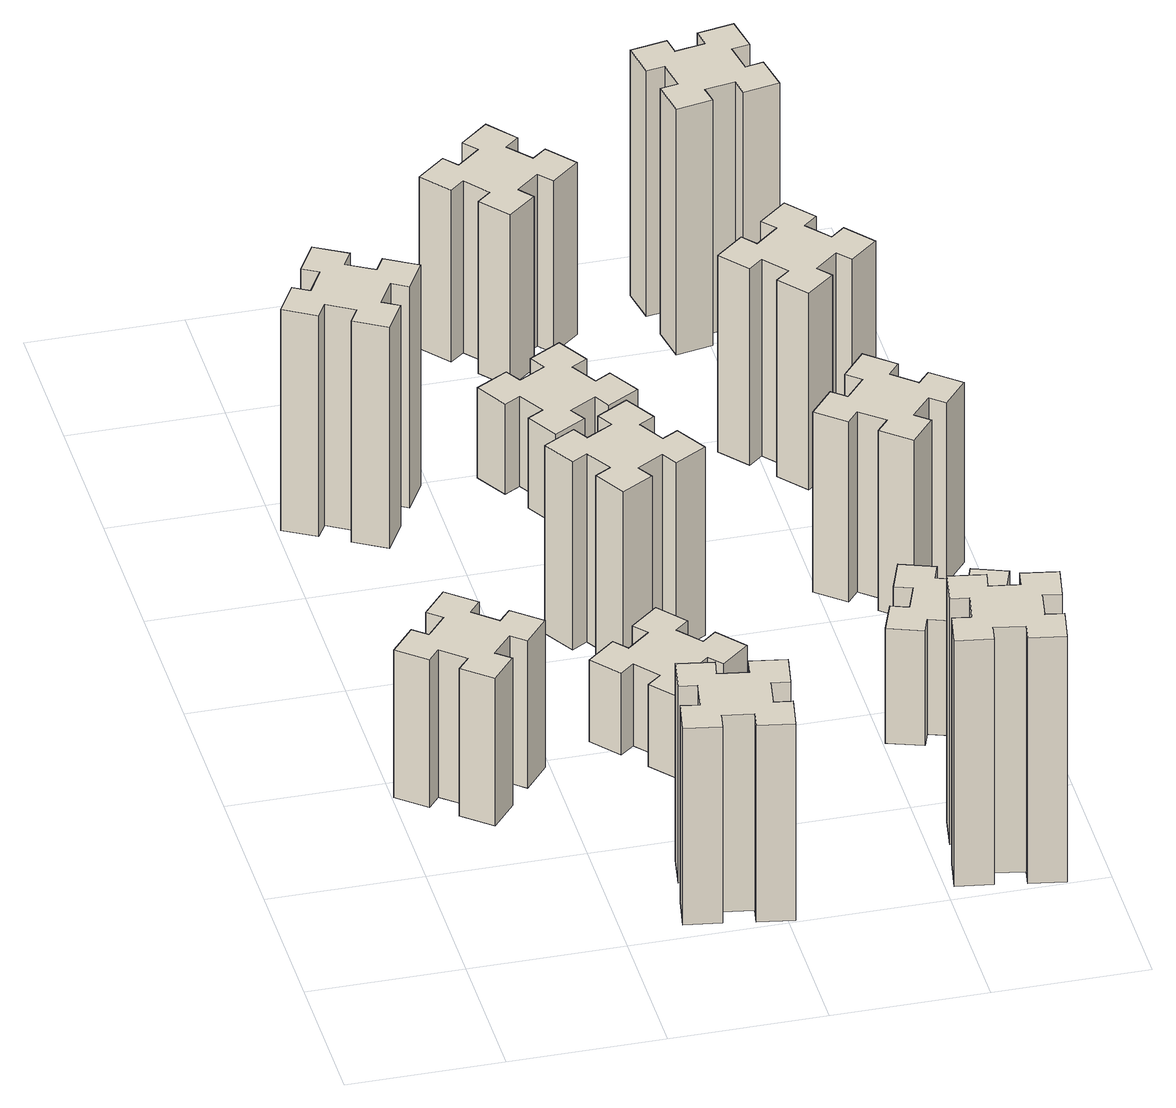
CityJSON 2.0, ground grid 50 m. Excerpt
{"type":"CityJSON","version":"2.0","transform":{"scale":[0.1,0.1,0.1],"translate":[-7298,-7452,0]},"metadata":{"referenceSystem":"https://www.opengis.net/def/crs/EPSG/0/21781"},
"CityObjects":{
"building1":{"type":"Building","attributes":{"class":"1000","function":"1000","usage":"1000","yearOfConstruction":2016,"roofType":"1000","measuredHeight":54,"storeysAboveGround":30,"storeysBelowGround":0},"geometry":[{"type":"Solid","lod":"1","boundaries":[[[[0,1,2,3,4,5,6,7,8,9,10,11,12,13,14,15,16,17,18,19]],[[17,16,20,21]],[[16,15,22,20]],[[15,14,23,22]],[[14,13,24,23]],[[13,12,25,24]],[[12,11,26,25]],[[11,10,27,26]],[[10,9,28,27]],[[9,8,29,28]],[[8,7,30,29]],[[7,6,31,30]],[[6,5,32,31]],[[5,4,33,32]],[[4,3,34,33]],[[3,2,35,34]],[[2,1,36,35]],[[1,0,37,36]],[[0,19,38,37]],[[19,18,39,38]],[[18,17,21,39]],[[24,25,26,27,28,29,30,31,32,33,34,35,36,37,38,39,21,20,22,23]]]]}]},
"building2":{"type":"Building","attributes":{"class":"1000","function":"1000","usage":"1000","yearOfConstruction":2016,"roofType":"1000","measuredHeight":72,"storeysAboveGround":30,"storeysBelowGround":0},"geometry":[{"type":"Solid","lod":"1","boundaries":[[[[40,41,42,43,44,45,46,47,48,49,50,51,52,53,54,55,56,57,58,59]],[[57,56,60,61]],[[56,55,62,60]],[[55,54,63,62]],[[54,53,64,63]],[[53,52,65,64]],[[52,51,66,65]],[[51,50,67,66]],[[50,49,68,67]],[[49,48,69,68]],[[48,47,70,69]],[[47,46,71,70]],[[46,45,72,71]],[[45,44,73,72]],[[44,43,74,73]],[[43,42,75,74]],[[42,41,76,75]],[[41,40,77,76]],[[40,59,78,77]],[[59,58,79,78]],[[58,57,61,79]],[[64,65,66,67,68,69,70,71,72,73,74,75,76,77,78,79,61,60,62,63]]]]}]},
"building3":{"type":"Building","attributes":{"class":"1000","function":"1000","usage":"1000","yearOfConstruction":2016,"roofType":"1000","measuredHeight":81,"storeysAboveGround":30,"storeysBelowGround":0},"geometry":[{"type":"Solid","lod":"1","boundaries":[[[[80,81,82,83,84,85,86,87,88,89,90,91,92,93,94,95,96,97,98,99]],[[97,96,100,101]],[[96,95,102,100]],[[95,94,103,102]],[[94,93,104,103]],[[93,92,105,104]],[[92,91,106,105]],[[91,90,107,106]],[[90,89,108,107]],[[89,88,109,108]],[[88,87,110,109]],[[87,86,111,110]],[[86,85,112,111]],[[85,84,113,112]],[[84,83,114,113]],[[83,82,115,114]],[[82,81,116,115]],[[81,80,117,116]],[[80,99,118,117]],[[99,98,119,118]],[[98,97,101,119]],[[104,105,106,107,108,109,110,111,112,113,114,115,116,117,118,119,101,100,102,103]]]]}]},
"building4":{"type":"Building","attributes":{"class":"1000","function":"1000","usage":"1000","yearOfConstruction":2016,"roofType":"1000","measuredHeight":30,"storeysAboveGround":30,"storeysBelowGround":0},"geometry":[{"type":"Solid","lod":"1","boundaries":[[[[120,121,122,123,124,125,126,127,128,129,130,131,132,133,134,135,136,137,138,139]],[[137,136,140,141]],[[136,135,142,140]],[[135,134,143,142]],[[134,133,144,143]],[[133,132,145,144]],[[132,131,146,145]],[[131,130,147,146]],[[130,129,148,147]],[[129,128,149,148]],[[128,127,150,149]],[[127,126,151,150]],[[126,125,152,151]],[[125,124,153,152]],[[124,123,154,153]],[[123,122,155,154]],[[122,121,156,155]],[[121,120,157,156]],[[120,139,158,157]],[[139,138,159,158]],[[138,137,141,159]],[[144,145,146,147,148,149,150,151,152,153,154,155,156,157,158,159,141,140,142,143]]]]}]},
"building5":{"type":"Building","attributes":{"class":"1000","function":"1000","usage":"1000","yearOfConstruction":2016,"roofType":"1000","measuredHeight":69,"storeysAboveGround":30,"storeysBelowGround":0},"geometry":[{"type":"Solid","lod":"1","boundaries":[[[[160,161,162,163,164,165,166,167,168,169,170,171,172,173,174,175,176,177,178,179]],[[177,176,180,181]],[[176,175,182,180]],[[175,174,183,182]],[[174,173,184,183]],[[173,172,185,184]],[[172,171,186,185]],[[171,170,187,186]],[[170,169,188,187]],[[169,168,189,188]],[[168,167,190,189]],[[167,166,191,190]],[[166,165,192,191]],[[165,164,193,192]],[[164,163,194,193]],[[163,162,195,194]],[[162,161,196,195]],[[161,160,197,196]],[[160,179,198,197]],[[179,178,199,198]],[[178,177,181,199]],[[184,185,186,187,188,189,190,191,192,193,194,195,196,197,198,199,181,180,182,183]]]]}]},
"building6":{"type":"Building","attributes":{"class":"1000","function":"1000","usage":"1000","yearOfConstruction":2016,"roofType":"1000","measuredHeight":33,"storeysAboveGround":30,"storeysBelowGround":0},"geometry":[{"type":"Solid","lod":"1","boundaries":[[[[200,201,202,203,204,205,206,207,208,209,210,211,212,213,214,215,216,217,218,219]],[[217,216,220,221]],[[216,215,222,220]],[[215,214,223,222]],[[214,213,224,223]],[[213,212,225,224]],[[212,211,226,225]],[[211,210,227,226]],[[210,209,228,227]],[[209,208,229,228]],[[208,207,230,229]],[[207,206,231,230]],[[206,205,232,231]],[[205,204,233,232]],[[204,203,234,233]],[[203,202,235,234]],[[202,201,236,235]],[[201,200,237,236]],[[200,219,238,237]],[[219,218,239,238]],[[218,217,221,239]],[[224,225,226,227,228,229,230,231,232,233,234,235,236,237,238,239,221,220,222,223]]]]}]},
"building7":{"type":"Building","attributes":{"class":"1000","function":"1000","usage":"1000","yearOfConstruction":2016,"roofType":"1000","measuredHeight":90,"storeysAboveGround":30,"storeysBelowGround":0},"geometry":[{"type":"Solid","lod":"1","boundaries":[[[[240,241,242,243,244,245,246,247,248,249,250,251,252,253,254,255,256,257,258,259]],[[257,256,260,261]],[[256,255,262,260]],[[255,254,263,262]],[[254,253,264,263]],[[253,252,265,264]],[[252,251,266,265]],[[251,250,267,266]],[[250,249,268,267]],[[249,248,269,268]],[[248,247,270,269]],[[247,246,271,270]],[[246,245,272,271]],[[245,244,273,272]],[[244,243,274,273]],[[243,242,275,274]],[[242,241,276,275]],[[241,240,277,276]],[[240,259,278,277]],[[259,258,279,278]],[[258,257,261,279]],[[264,265,266,267,268,269,270,271,272,273,274,275,276,277,278,279,261,260,262,263]]]]}]},
"building8":{"type":"Building","attributes":{"class":"1000","function":"1000","usage":"1000","yearOfConstruction":2016,"roofType":"1000","measuredHeight":63,"storeysAboveGround":30,"storeysBelowGround":0},"geometry":[{"type":"Solid","lod":"1","boundaries":[[[[280,281,282,283,284,285,286,287,288,289,290,291,292,293,294,295,296,297,298,299]],[[297,296,300,301]],[[296,295,302,300]],[[295,294,303,302]],[[294,293,304,303]],[[293,292,305,304]],[[292,291,306,305]],[[291,290,307,306]],[[290,289,308,307]],[[289,288,309,308]],[[288,287,310,309]],[[287,286,311,310]],[[286,285,312,311]],[[285,284,313,312]],[[284,283,314,313]],[[283,282,315,314]],[[282,281,316,315]],[[281,280,317,316]],[[280,299,318,317]],[[299,298,319,318]],[[298,297,301,319]],[[304,305,306,307,308,309,310,311,312,313,314,315,316,317,318,319,301,300,302,303]]]]}]},
"building9":{"type":"Building","attributes":{"class":"1000","function":"1000","usage":"1000","yearOfConstruction":2016,"roofType":"1000","measuredHeight":42,"storeysAboveGround":30,"storeysBelowGround":0},"geometry":[{"type":"Solid","lod":"1","boundaries":[[[[320,321,322,323,324,325,326,327,328,329,330,331,332,333,334,335,336,337,338,339]],[[337,336,340,341]],[[336,335,342,340]],[[335,334,343,342]],[[334,333,344,343]],[[333,332,345,344]],[[332,331,346,345]],[[331,330,347,346]],[[330,329,348,347]],[[329,328,349,348]],[[328,327,350,349]],[[327,326,351,350]],[[326,325,352,351]],[[325,324,353,352]],[[324,323,354,353]],[[323,322,355,354]],[[322,321,356,355]],[[321,320,357,356]],[[320,339,358,357]],[[339,338,359,358]],[[338,337,341,359]],[[344,345,346,347,348,349,350,351,352,353,354,355,356,357,358,359,341,340,342,343]]]]}]},
"building10":{"type":"Building","attributes":{"class":"1000","function":"1000","usage":"1000","yearOfConstruction":2016,"roofType":"1000","measuredHeight":66,"storeysAboveGround":30,"storeysBelowGround":0},"geometry":[{"type":"Solid","lod":"1","boundaries":[[[[360,361,362,363,364,365,366,367,368,369,370,371,372,373,374,375,376,377,378,379]],[[377,376,380,381]],[[376,375,382,380]],[[375,374,383,382]],[[374,373,384,383]],[[373,372,385,384]],[[372,371,386,385]],[[371,370,387,386]],[[370,369,388,387]],[[369,368,389,388]],[[368,367,390,389]],[[367,366,391,390]],[[366,365,392,391]],[[365,364,393,392]],[[364,363,394,393]],[[363,362,395,394]],[[362,361,396,395]],[[361,360,397,396]],[[360,379,398,397]],[[379,378,399,398]],[[378,377,381,399]],[[384,385,386,387,388,389,390,391,392,393,394,395,396,397,398,399,381,380,382,383]]]]}]},
"building11":{"type":"Building","attributes":{"class":"1000","function":"1000","usage":"1000","yearOfConstruction":2016,"roofType":"1000","measuredHeight":72,"storeysAboveGround":30,"storeysBelowGround":0},"geometry":[{"type":"Solid","lod":"1","boundaries":[[[[400,401,402,403,404,405,406,407,408,409,410,411,412,413,414,415,416,417,418,419]],[[417,416,420,421]],[[416,415,422,420]],[[415,414,423,422]],[[414,413,424,423]],[[413,412,425,424]],[[412,411,426,425]],[[411,410,427,426]],[[410,409,428,427]],[[409,408,429,428]],[[408,407,430,429]],[[407,406,431,430]],[[406,405,432,431]],[[405,404,433,432]],[[404,403,434,433]],[[403,402,435,434]],[[402,401,436,435]],[[401,400,437,436]],[[400,419,438,437]],[[419,418,439,438]],[[418,417,421,439]],[[424,425,426,427,428,429,430,431,432,433,434,435,436,437,438,439,421,420,422,423]]]]}]},
"building12":{"type":"Building","attributes":{"class":"1000","function":"1000","usage":"1000","yearOfConstruction":2016,"roofType":"1000","measuredHeight":90,"storeysAboveGround":30,"storeysBelowGround":0},"geometry":[{"type":"Solid","lod":"1","boundaries":[[[[440,441,442,443,444,445,446,447,448,449,450,451,452,453,454,455,456,457,458,459]],[[457,456,460,461]],[[456,455,462,460]],[[455,454,463,462]],[[454,453,464,463]],[[453,452,465,464]],[[452,451,466,465]],[[451,450,467,466]],[[450,449,468,467]],[[449,448,469,468]],[[448,447,470,469]],[[447,446,471,470]],[[446,445,472,471]],[[445,444,473,472]],[[444,443,474,473]],[[443,442,475,474]],[[442,441,476,475]],[[441,440,477,476]],[[440,459,478,477]],[[459,458,479,478]],[[458,457,461,479]],[[464,465,466,467,468,469,470,471,472,473,474,475,476,477,478,479,461,460,462,463]]]]}]}
},
"vertices":[
[136,893,0],[213,829,0],[174,783,0],[266,706,0],[343,798,0],[297,836,0],[362,913,0],[408,874,0],[485,966,0],[393,1043,0],[354,997,0],[278,1062,0],[316,1108,0],[224,1185,0],[147,1093,0],[193,1054,0],[129,978,0],[83,1016,0],[6,924,0],[98,847,0],[129,978,540],[83,1016,540],[193,1054,540],[147,1093,540],[224,1185,540],[316,1108,540],[278,1062,540],[354,997,540],[393,1043,540],[485,966,540],[408,874,540],[362,913,540],[297,836,540],[343,798,540],[266,706,540],[174,783,540],[213,829,540],[136,893,540],[98,847,540],[6,924,540],
[786,274,0],[768,175,0],[709,186,0],[688,67,0],[807,47,0],[817,106,0],[915,88,0],[905,29,0],[1023,8,0],[1044,127,0],[985,137,0],[1002,235,0],[1061,225,0],[1082,343,0],[964,364,0],[954,305,0],[855,322,0],[866,381,0],[747,402,0],[727,284,0],[855,322,720],[866,381,720],[954,305,720],[964,364,720],[1082,343,720],[1061,225,720],[1002,235,720],[985,137,720],[1044,127,720],[1023,8,720],[905,29,720],[915,88,720],[817,106,720],[807,47,720],[688,67,720],[709,186,720],[768,175,720],[786,274,720],[727,284,720],[747,402,720],
[316,2327,0],[366,2414,0],[418,2384,0],[478,2488,0],[374,2548,0],[344,2496,0],[257,2546,0],[287,2598,0],[183,2658,0],[123,2554,0],[175,2524,0],[125,2437,0],[73,2467,0],[13,2363,0],[117,2303,0],[147,2355,0],[234,2305,0],[204,2253,0],[308,2193,0],[368,2297,0],[234,2305,810],[204,2253,810],[147,2355,810],[117,2303,810],[13,2363,810],[73,2467,810],[125,2437,810],[175,2524,810],[123,2554,810],[183,2658,810],[287,2598,810],[257,2546,810],[344,2496,810],[374,2548,810],[478,2488,810],[418,2384,810],[366,2414,810],[316,2327,810],[368,2297,810],[308,2193,810],
[918,929,0],[994,993,0],[1033,947,0],[1125,1024,0],[1048,1116,0],[1002,1078,0],[937,1154,0],[983,1193,0],[906,1285,0],[814,1208,0],[853,1162,0],[776,1097,0],[738,1143,0],[646,1066,0],[723,974,0],[769,1013,0],[833,936,0],[787,898,0],[864,806,0],[956,883,0],[833,936,300],[787,898,300],[769,1013,300],[723,974,300],[646,1066,300],[738,1143,300],[776,1097,300],[853,1162,300],[814,1208,300],[906,1285,300],[983,1193,300],[937,1154,300],[1002,1078,300],[1048,1116,300],[1125,1024,300],[1033,947,300],[994,993,300],[918,929,300],[956,883,300],[864,806,300],
[1006,1597,0],[956,1684,0],[1008,1714,0],[948,1818,0],[844,1758,0],[874,1706,0],[787,1656,0],[757,1708,0],[653,1648,0],[713,1544,0],[765,1574,0],[815,1487,0],[763,1457,0],[823,1353,0],[927,1413,0],[897,1465,0],[984,1515,0],[1014,1463,0],[1118,1523,0],[1058,1627,0],[984,1515,690],[1014,1463,690],[897,1465,690],[927,1413,690],[823,1353,690],[763,1457,690],[815,1487,690],[765,1574,690],[713,1544,690],[653,1648,690],[757,1708,690],[787,1656,690],[874,1706,690],[844,1758,690],[948,1818,690],[1008,1714,690],[956,1684,690],[1006,1597,690],[1058,1627,690],[1118,1523,690],
[765,2414,0],[815,2327,0],[763,2297,0],[823,2193,0],[927,2253,0],[897,2305,0],[984,2355,0],[1014,2303,0],[1118,2363,0],[1058,2467,0],[1006,2437,0],[956,2524,0],[1008,2554,0],[948,2658,0],[844,2598,0],[874,2546,0],[787,2496,0],[757,2548,0],[653,2488,0],[713,2384,0],[787,2496,330],[757,2548,330],[874,2546,330],[844,2598,330],[948,2658,330],[1008,2554,330],[956,2524,330],[1006,2437,330],[1058,2467,330],[1118,2363,330],[1014,2303,330],[984,2355,330],[897,2305,330],[927,2253,330],[823,2193,330],[763,2297,330],[815,2327,330],[765,2414,330],[713,2384,330],[653,2488,330],
[1626,274,0],[1608,175,0],[1549,186,0],[1528,67,0],[1647,47,0],[1657,106,0],[1755,88,0],[1745,29,0],[1863,8,0],[1884,127,0],[1825,137,0],[1842,235,0],[1901,225,0],[1922,343,0],[1804,364,0],[1794,305,0],[1695,322,0],[1706,381,0],[1587,402,0],[1567,284,0],[1695,322,900],[1706,381,900],[1794,305,900],[1804,364,900],[1922,343,900],[1901,225,900],[1842,235,900],[1825,137,900],[1884,127,900],[1863,8,900],[1745,29,900],[1755,88,900],[1657,106,900],[1647,47,900],[1528,67,900],[1549,186,900],[1608,175,900],[1626,274,900],[1567,284,900],[1587,402,900],
[1002,3198,0],[937,3274,0],[983,3313,0],[906,3405,0],[814,3328,0],[853,3282,0],[776,3217,0],[738,3263,0],[646,3186,0],[723,3094,0],[769,3133,0],[833,3056,0],[787,3018,0],[864,2926,0],[956,3003,0],[918,3049,0],[994,3113,0],[1033,3067,0],[1125,3144,0],[1048,3236,0],[994,3113,630],[1033,3067,630],[918,3049,630],[956,3003,630],[864,2926,630],[787,3018,630],[833,3056,630],[769,3133,630],[723,3094,630],[646,3186,630],[738,3263,630],[776,3217,630],[853,3282,630],[814,3328,630],[906,3405,630],[983,3313,630],[937,3274,630],[1002,3198,630],[1048,3236,630],[1125,3144,630],
[1641,859,0],[1735,825,0],[1714,769,0],[1827,727,0],[1868,840,0],[1812,861,0],[1846,955,0],[1902,934,0],[1943,1047,0],[1830,1088,0],[1810,1032,0],[1716,1066,0],[1737,1122,0],[1624,1163,0],[1583,1050,0],[1639,1030,0],[1605,936,0],[1549,957,0],[1507,844,0],[1620,803,0],[1605,936,420],[1549,957,420],[1639,1030,420],[1583,1050,420],[1624,1163,420],[1737,1122,420],[1716,1066,420],[1810,1032,420],[1830,1088,420],[1943,1047,420],[1902,934,420],[1846,955,420],[1812,861,420],[1868,840,420],[1827,727,420],[1714,769,420],[1735,825,420],[1641,859,420],[1620,803,420],[1507,844,420],
[1616,1633,0],[1693,1569,0],[1654,1523,0],[1746,1446,0],[1823,1538,0],[1777,1576,0],[1842,1653,0],[1888,1614,0],[1965,1706,0],[1873,1783,0],[1834,1737,0],[1758,1802,0],[1796,1848,0],[1704,1925,0],[1627,1833,0],[1673,1794,0],[1609,1718,0],[1563,1756,0],[1486,1664,0],[1578,1587,0],[1609,1718,660],[1563,1756,660],[1673,1794,660],[1627,1833,660],[1704,1925,660],[1796,1848,660],[1758,1802,660],[1834,1737,660],[1873,1783,660],[1965,1706,660],[1888,1614,660],[1842,1653,660],[1777,1576,660],[1823,1538,660],[1746,1446,660],[1654,1523,660],[1693,1569,660],[1616,1633,660],[1578,1587,660],[1486,1664,660],
[1509,2393,0],[1573,2316,0],[1527,2278,0],[1604,2186,0],[1696,2263,0],[1658,2309,0],[1734,2373,0],[1773,2327,0],[1865,2404,0],[1788,2496,0],[1742,2458,0],[1677,2534,0],[1723,2573,0],[1646,2665,0],[1554,2588,0],[1593,2542,0],[1516,2477,0],[1478,2523,0],[1386,2446,0],[1463,2354,0],[1516,2477,720],[1478,2523,720],[1593,2542,720],[1554,2588,720],[1646,2665,720],[1723,2573,720],[1677,2534,720],[1742,2458,720],[1788,2496,720],[1865,2404,720],[1773,2327,720],[1734,2373,720],[1658,2309,720],[1696,2263,720],[1604,2186,720],[1527,2278,720],[1573,2316,720],[1509,2393,720],[1463,2354,720],[1386,2446,720],
[1408,3195,0],[1426,3097,0],[1367,3087,0],[1387,2968,0],[1506,2989,0],[1495,3048,0],[1594,3066,0],[1604,3007,0],[1722,3027,0],[1701,3146,0],[1642,3135,0],[1625,3234,0],[1684,3244,0],[1663,3362,0],[1545,3341,0],[1555,3282,0],[1457,3265,0],[1447,3324,0],[1328,3303,0],[1349,3185,0],[1457,3265,900],[1447,3324,900],[1555,3282,900],[1545,3341,900],[1663,3362,900],[1684,3244,900],[1625,3234,900],[1642,3135,900],[1701,3146,900],[1722,3027,900],[1604,3007,900],[1594,3066,900],[1495,3048,900],[1506,2989,900],[1387,2968,900],[1367,3087,900],[1426,3097,900],[1408,3195,900],[1349,3185,900],[1328,3303,900]
]}
